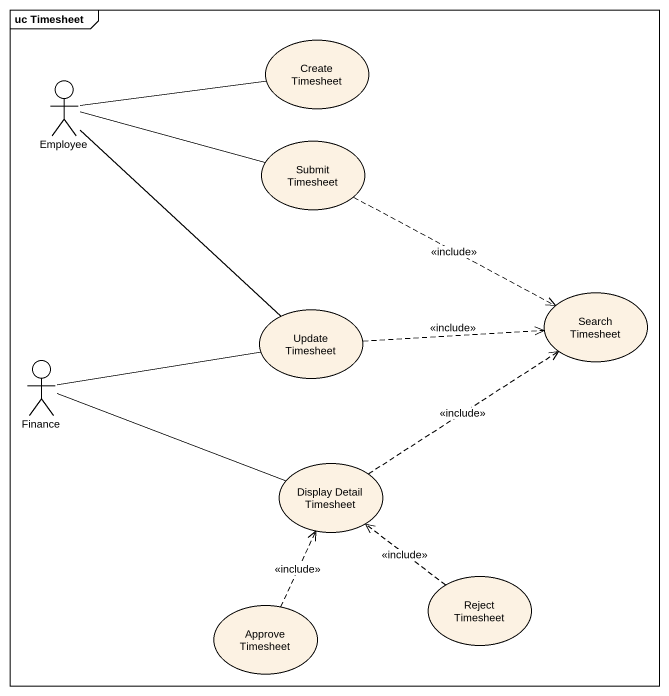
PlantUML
@startuml
mainframe uc Timesheet
usecase "Create Timesheet" as Create_Timesheet
actor Employee
usecase "Submit Timesheet" as Submit_Timesheet
usecase "Update Timesheet" as Update_Timesheet
usecase "Search Timesheet" as Search_Timesheet
actor Finance
usecase "Display Detail Timesheet" as Display_Detail_Timesheet
usecase "Reject Timesheet" as Reject_Timesheet
usecase "Approve Timesheet" as Approve_Timesheet
Employee -right- Create_Timesheet
Employee -right- Submit_Timesheet
Employee -- Update_Timesheet
Submit_Timesheet .right.> Search_Timesheet : <<include>>
Update_Timesheet .right.> Search_Timesheet : <<include>>
Finance -right- Update_Timesheet
Finance -right- Display_Detail_Timesheet
Display_Detail_Timesheet .up.> Search_Timesheet : <<include>>
Reject_Timesheet .up.> Display_Detail_Timesheet : <<include>>
Approve_Timesheet .up.> Display_Detail_Timesheet : <<include>>
@enduml
